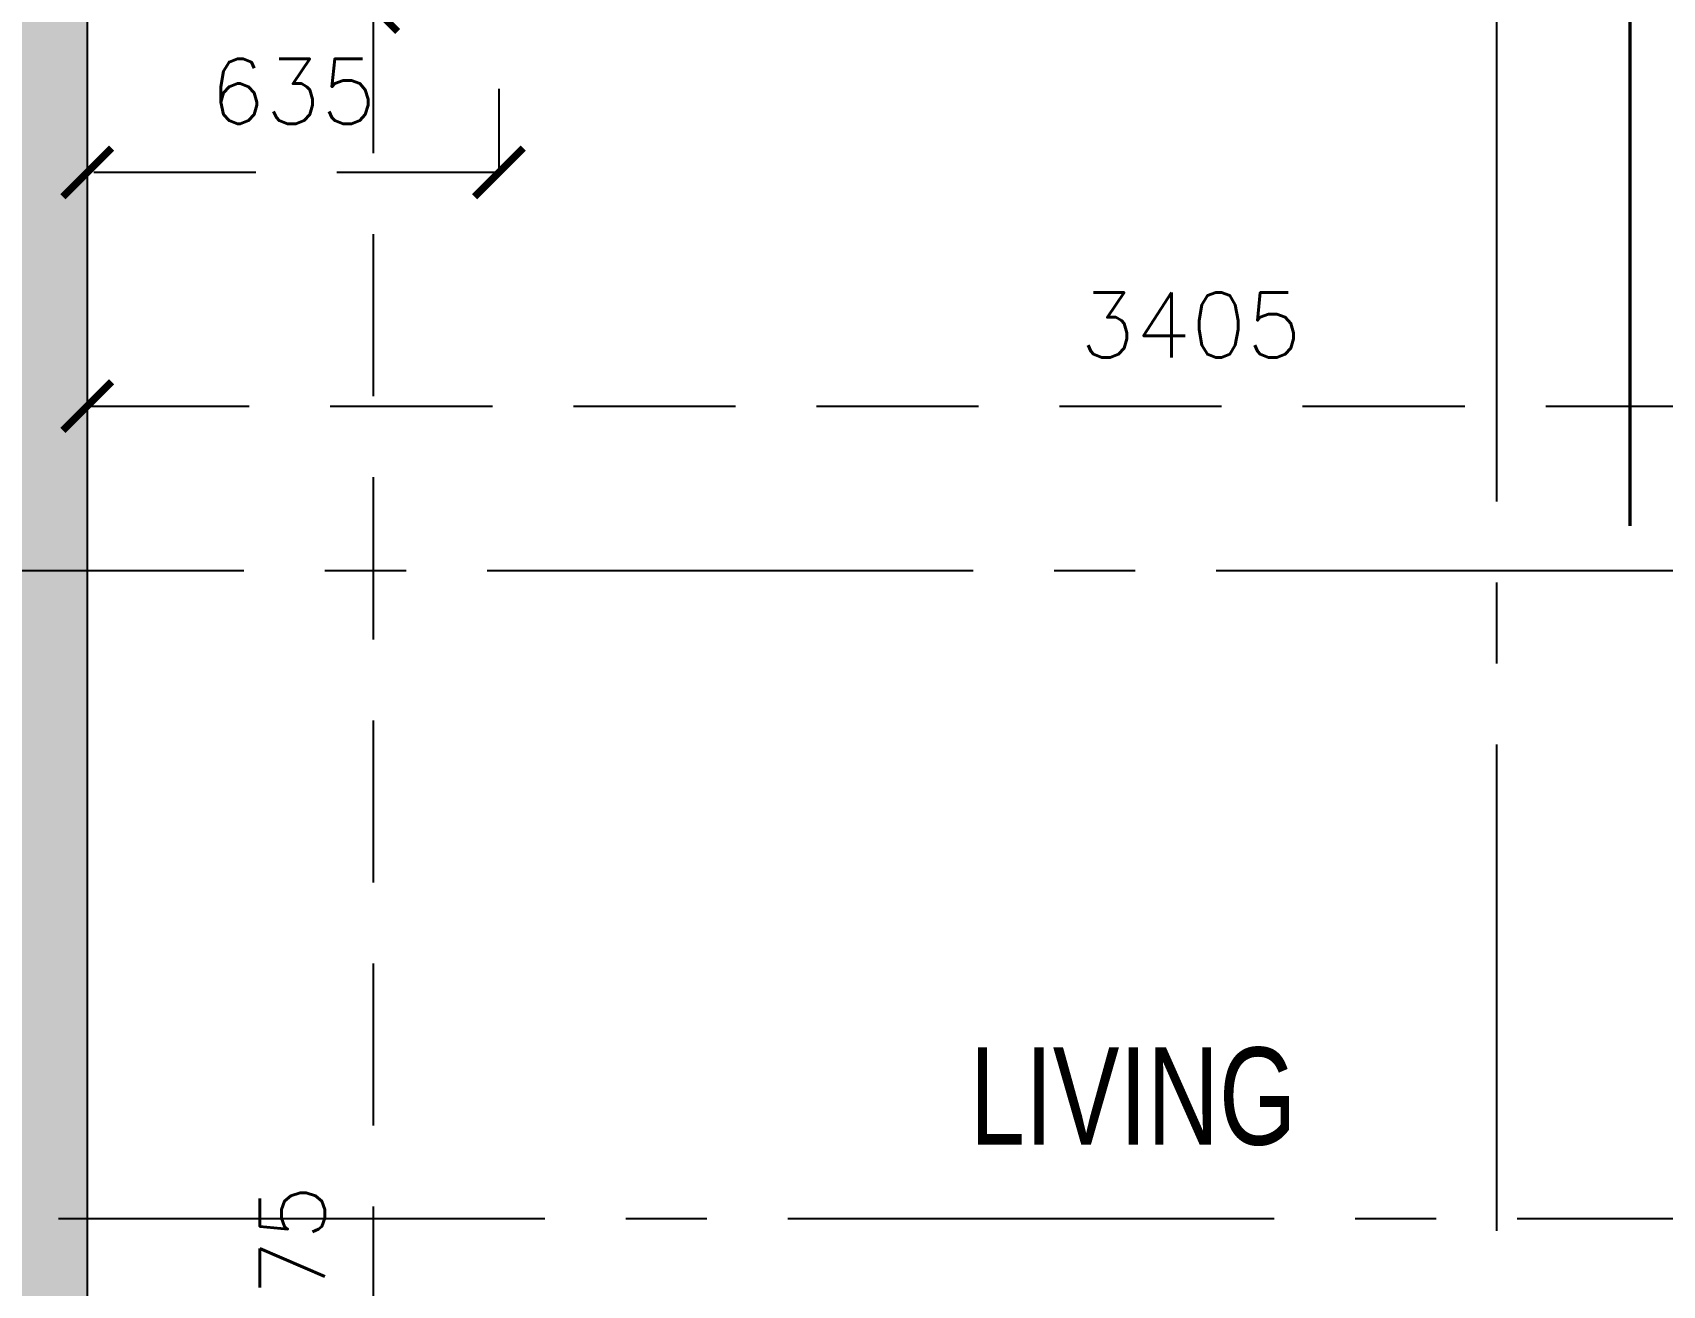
# Model space of a CAD drawing. Header units: millimetres. Extents: x 1124992 to 1258557, y -5767803 to -5695799.
# Drawn here: x 1202708 to 1205222, y -5704297 to -5702365 of the extents above; entities that cross this region are included whole.
import ezdxf

# ---------------------------------------------------------------- set-up
doc = ezdxf.new("R2010")
doc.units = ezdxf.units.MM
doc.header["$LTSCALE"] = 1000
doc.header["$MEASUREMENT"] = 0
for name, pattern in [('$1$AUDIT_D_120904163729-0', [0]), ('$36$HIDDEN', [0.375, 0.25, -0.125]), ('AUDIT_D_120904163729-0', [0]), ('T8(T9 IS SIMILAR) - DIMENSION & TEXTING$0$HIDDEN', [0.375, 0.25, -0.125]), ('T8_PROFILE SECTIONS$0$HIDDEN', [0.375, 0.25, -0.125]), ('T8_PROFILE SECTIONS$0$PHANTOM2', [1.25, 0.625, -0.125, 0.125, -0.125, 0.125, -0.125]), ('T8_REFUGE COLUMNS$0$CENTER2', [1.125, 0.75, -0.125, 0.125, -0.125])]:
    doc.linetypes.add(name, pattern=pattern)
doc.layers.get('0').update_dxf_attribs({"linetype": 'AUDIT_D_120904163729-0'})
for name, color, linetype in [('$0$A-HATCH -160', 251, '$1$AUDIT_D_120904163729-0'), ('$21$A-DIMENSIONS', 2, '$36$HIDDEN'), ('T8(T9 IS SIMILAR) - DIMENSION & TEXTING$0$A-DIMENSIONS', 2, 'T8(T9 IS SIMILAR) - DIMENSION & TEXTING$0$HIDDEN'), ('T8_PROFILE SECTIONS$0$A-PROFILE SECTIONS', 81, 'T8_PROFILE SECTIONS$0$PHANTOM2'), ('T8_REFUGE COLUMNS$0$A-CENTERLINE', 193, 'T8_REFUGE COLUMNS$0$CENTER2'), ('T8_REFUGE COLUMNS$0$A-RCC COLS', 3, 'Continuous'), ('T8_TYPICAL COLUMNS$0$A-RCC COLS', 3, 'Continuous')]:
    doc.layers.add(name, color=color, linetype=linetype)
doc.layers.add('T8(T9 IS SIMILAR) - DIMENSION & TEXTING$0$a-Text', color=4, linetype='Continuous', lineweight=0)
doc.layers.add('T8(T9 IS SIMILAR)$0$D&W', color=8, linetype='Continuous', lineweight=25)
doc.layers.add('T8_REFUGE COLUMNS$1$COL-HATCH', color=7, linetype='Continuous', lineweight=25, true_color=0xa3a3a3)
doc.styles.add('T8(T9 IS SIMILAR) - DIMENSION & TEXTING$0$ARIAL ARROW', font='swisscl.ttf')
doc.styles.add('T8(T9 IS SIMILAR) - DIMENSION & TEXTING$0$Romans 1', font='romans.shx', dxfattribs={"height": 100})
doc.dimstyles.new('T8(T9 IS SIMILAR) - DIMENSION & TEXTING$0$ALPINE S', dxfattribs={"dimscale": 0, "dimtxt": 100, "dimasz": 75, "dimexe": 0, "dimexo": 0, "dimgap": 75, "dimtad": 1, "dimdec": 0, "dimzin": 0, "dimdsep": 46, "dimtxsty": 'T8(T9 IS SIMILAR) - DIMENSION & TEXTING$0$Romans 1', "dimblk": 'T8(T9 IS SIMILAR) - DIMENSION & TEXTING$0$_ArchTick', "dimcen": 0.09, "dimclrd": 256, "dimclre": 256, "dimclrt": 7, "dimadec": 0, "dimazin": 0, "dimtfac": 1, "dimtdec": 0, "dimtofl": 0, "dimtmove": 1, "dimatfit": 0, "dimldrblk": 'T8(T9 IS SIMILAR) - DIMENSION & TEXTING$0$_Open90', "dimfxl": 1, "dimtolj": 1, "dimtzin": 0, "dimarcsym": 0})

# ---------------------------------------------------------------- blocks, each defined once
blk = doc.blocks.new('T8(T9 IS SIMILAR) - DIMENSION & TEXTING$0$_ArchTick')
at = {"color": 0, "linetype": 'ByBlock', "const_width": 0.15}
blk.add_lwpolyline([(-0.5, -0.5), (0.5, 0.5)], dxfattribs=at)
blk = doc.blocks.new('*D508')
at = {"layer": 'T8(T9 IS SIMILAR) - DIMENSION & TEXTING$0$A-DIMENSIONS', "linetype": 'T8(T9 IS SIMILAR) - DIMENSION & TEXTING$0$HIDDEN', "lineweight": -2, "transparency": 16777216}
for p, q in [((1202792.3, -5702722.3), (1202792.3, -5702940.9)), ((1206197.3, -5702722.3), (1206197.3, -5702940.9))]:
    blk.add_line(p, q, dxfattribs=at)
at = {"layer": 'T8(T9 IS SIMILAR) - DIMENSION & TEXTING$0$A-DIMENSIONS', "lineweight": -2, "transparency": 16777216}
blk.add_line((1202792.3, -5702940.9), (1206197.3, -5702940.9), dxfattribs=at)
at = {"layer": 'T8(T9 IS SIMILAR) - DIMENSION & TEXTING$0$A-DIMENSIONS', "linetype": 'ByBlock', "lineweight": -2, "transparency": 16777216, "xscale": 75, "yscale": 75, "zscale": 75, "rotation": 180}
blk.add_blockref('T8(T9 IS SIMILAR) - DIMENSION & TEXTING$0$_ArchTick', (1202792.3, -5702940.9), dxfattribs=at)
at = {"layer": 'T8(T9 IS SIMILAR) - DIMENSION & TEXTING$0$A-DIMENSIONS', "linetype": 'ByBlock', "lineweight": -2, "transparency": 16777216, "xscale": 75, "yscale": 75, "zscale": 75}
blk.add_blockref('T8(T9 IS SIMILAR) - DIMENSION & TEXTING$0$_ArchTick', (1206197.3, -5702940.9), dxfattribs=at)
at = {"layer": 'T8(T9 IS SIMILAR) - DIMENSION & TEXTING$0$A-DIMENSIONS', "color": 7, "linetype": 'ByBlock', "transparency": 16777216, "insert": (1204494.8, -5702815.9), "char_height": 100, "attachment_point": 5, "style": 'T8(T9 IS SIMILAR) - DIMENSION & TEXTING$0$Romans 1'}
blk.add_mtext('\\A1;3405', dxfattribs=at)
blk = doc.blocks.new('T8(T9 IS SIMILAR) - DIMENSION & TEXTING$0$_Open90')
at = {"color": 0, "linetype": 'ByBlock', "lineweight": -2}
for p, q in [((-0.5, 0.5), (0, 0)), ((0, 0), (-1, 0)), ((0, 0), (-0.5, -0.5))]:
    blk.add_line(p, q, dxfattribs=at)
blk = doc.blocks.new('*D445')
at = {"layer": 'T8(T9 IS SIMILAR) - DIMENSION & TEXTING$0$A-DIMENSIONS', "linetype": 'T8(T9 IS SIMILAR) - DIMENSION & TEXTING$0$HIDDEN', "lineweight": -2, "transparency": 16777216}
for p, q in [((1202792.3, -5702451.9), (1202792.3, -5702580.5)), ((1203427.3, -5702451.9), (1203427.3, -5702580.5))]:
    blk.add_line(p, q, dxfattribs=at)
at = {"layer": 'T8(T9 IS SIMILAR) - DIMENSION & TEXTING$0$A-DIMENSIONS', "lineweight": -2, "transparency": 16777216}
blk.add_line((1203427.3, -5702580.5), (1202792.3, -5702580.5), dxfattribs=at)
at = {"layer": 'T8(T9 IS SIMILAR) - DIMENSION & TEXTING$0$A-DIMENSIONS', "linetype": 'ByBlock', "lineweight": -2, "transparency": 16777216, "xscale": 75, "yscale": 75, "zscale": 75, "rotation": 180}
blk.add_blockref('T8(T9 IS SIMILAR) - DIMENSION & TEXTING$0$_ArchTick', (1202792.3, -5702580.5), dxfattribs=at)
at = {"layer": 'T8(T9 IS SIMILAR) - DIMENSION & TEXTING$0$A-DIMENSIONS', "linetype": 'ByBlock', "lineweight": -2, "transparency": 16777216, "xscale": 75, "yscale": 75, "zscale": 75}
blk.add_blockref('T8(T9 IS SIMILAR) - DIMENSION & TEXTING$0$_ArchTick', (1203427.3, -5702580.5), dxfattribs=at)
at = {"layer": 'T8(T9 IS SIMILAR) - DIMENSION & TEXTING$0$A-DIMENSIONS', "color": 7, "linetype": 'ByBlock', "transparency": 16777216, "insert": (1203109.8, -5702455.5), "char_height": 100, "attachment_point": 5, "style": 'T8(T9 IS SIMILAR) - DIMENSION & TEXTING$0$Romans 1'}
blk.add_mtext('\\A1;635', dxfattribs=at)
blk = doc.blocks.new('*D447')
at = {"layer": 'T8(T9 IS SIMILAR) - DIMENSION & TEXTING$0$A-DIMENSIONS', "linetype": 'T8(T9 IS SIMILAR) - DIMENSION & TEXTING$0$HIDDEN', "lineweight": -2, "transparency": 16777216}
for p, q in [((1203039.8, -5702325.8), (1203233.8, -5702325.8)), ((1202942.3, -5706300.9), (1203233.8, -5706300.9))]:
    blk.add_line(p, q, dxfattribs=at)
at = {"layer": 'T8(T9 IS SIMILAR) - DIMENSION & TEXTING$0$A-DIMENSIONS', "lineweight": -2, "transparency": 16777216}
blk.add_line((1203233.8, -5706300.9), (1203233.8, -5702325.8), dxfattribs=at)
at = {"layer": 'T8(T9 IS SIMILAR) - DIMENSION & TEXTING$0$A-DIMENSIONS', "linetype": 'ByBlock', "lineweight": -2, "transparency": 16777216, "xscale": 75, "yscale": 75, "zscale": 75}
for p, rotation in [((1203233.8, -5702325.8), 90), ((1203233.8, -5706300.9), 270)]:
    blk.add_blockref('T8(T9 IS SIMILAR) - DIMENSION & TEXTING$0$_ArchTick', p, dxfattribs=dict(at, rotation=rotation))
at = {"layer": 'T8(T9 IS SIMILAR) - DIMENSION & TEXTING$0$A-DIMENSIONS', "color": 7, "linetype": 'ByBlock', "transparency": 16777216, "insert": (1203108.8, -5704313.4), "char_height": 100, "attachment_point": 5, "rotation": 90, "style": 'T8(T9 IS SIMILAR) - DIMENSION & TEXTING$0$Romans 1'}
blk.add_mtext('\\A1;3975', dxfattribs=at)
blk = doc.blocks.new('T8_REFUGE COLUMNS')
at = {"layer": 'T8_REFUGE COLUMNS$1$COL-HATCH', "linetype": 'ByBlock'}
h = blk.add_hatch(color=256, dxfattribs=at)
h.dxf.hatch_style = 1
h.paths.add_polyline_path([(1202492.1, -5701089.9), (1202792.1, -5701089.9), (1202792.1, -5705299.9), (1202492.1, -5705299.9)])
at = {"layer": 'T8_REFUGE COLUMNS$0$A-CENTERLINE'}
for p, q in [((1204967.1, -5719963), (1204967.1, -5698299.6)), ((1214284.1, -5703194.9), (1182156.9, -5703194.9)), ((1218123.2, -5704194.9), (1182156.9, -5704194.9))]:
    blk.add_line(p, q, dxfattribs=at)
at = {"layer": 'T8_REFUGE COLUMNS$0$A-RCC COLS', "linetype": 'ByBlock'}
blk.add_lwpolyline([(1202492.1, -5701089.9), (1202792.1, -5701089.9), (1202792.1, -5705299.9), (1202492.1, -5705299.9)], close=True, dxfattribs=at)
blk = doc.blocks.new('T8_TYPICAL COLUMNS')
at = {"layer": 'T8_TYPICAL COLUMNS$0$A-RCC COLS', "linetype": 'ByBlock'}
blk.add_blockref('T8_REFUGE COLUMNS', (0, 0), dxfattribs=at)
blk = doc.blocks.new('T8(T9 IS SIMILAR)')
at = {"layer": 'T8(T9 IS SIMILAR)$0$D&W', "linetype": 'ByBlock'}
blk.add_blockref('T8_TYPICAL COLUMNS', (0, 0), dxfattribs=at)
blk = doc.blocks.new('T8_PROFILE SECTIONS$0$MH')
at = {"layer": 'T8_PROFILE SECTIONS$0$A-PROFILE SECTIONS', "linetype": 'T8_PROFILE SECTIONS$0$HIDDEN', "ltscale": 2}
h = blk.add_hatch(color=256, dxfattribs=at)
h.dxf.hatch_style = 1
h.paths.add_polyline_path([(1140339.1, -5697424.8), (1140519.9, -5697528.1), (1140339.1, -5697631.3)])
at = {"layer": 'T8_PROFILE SECTIONS$0$A-PROFILE SECTIONS', "linetype": 'T8_PROFILE SECTIONS$0$HIDDEN', "ltscale": 2, "const_width": 5}
blk.add_lwpolyline([(1140339.1, -5697424.8), (1140339.1, -5697424.8), (1140519.9, -5697528.1), (1140339.1, -5697631.3)], close=True, dxfattribs=at)
blk.add_lwpolyline([(1140339.1, -5697424.8), (1140339.1, -5700565.7)], dxfattribs=at)
blk = doc.blocks.new('PROFILE SECTION LINE T9')
at = {"layer": 'T8_PROFILE SECTIONS$0$A-PROFILE SECTIONS', "linetype": 'ByBlock', "xscale": -1}
blk.add_blockref('T8_PROFILE SECTIONS$0$MH', (1159793.3, 5709055.3, 0), dxfattribs=at)
blk = doc.blocks.new('T8(T9 IS SIMILAR) - DIMENSION & TEXTING')
at = {"layer": 'T8(T9 IS SIMILAR) - DIMENSION & TEXTING$0$a-Text', "style": 'T8(T9 IS SIMILAR) - DIMENSION & TEXTING$0$ARIAL ARROW'}
blk.add_text('LIVING', height=150, dxfattribs=at).set_placement((1204153.7, -5704080.4))
at = {"layer": 'T8(T9 IS SIMILAR) - DIMENSION & TEXTING$0$A-DIMENSIONS', "linetype": 'ByBlock'}
dim = blk.add_linear_dim(base=(1203233.8, -5702325.8), p1=(1202942.3, -5706300.9), p2=(1203039.8, -5702325.8), angle=270, dimstyle='T8(T9 IS SIMILAR) - DIMENSION & TEXTING$0$ALPINE S', override={"dimscale": 1, "dimfxl": 5, "dimarcsym": 1}, dxfattribs=at)
dim.commit()
dim.dimension.update_dxf_attribs({"geometry": '*D447', "text_midpoint": (1203108.8, -5704313.4)})
for base, p1, p2, picture, middle in [((1202792.3, -5702580.5), (1203427.3, -5702451.9), (1202792.3, -5702451.9, -0.1), '*D445', (1203109.8, -5702455.5)), ((1206197.3, -5702940.9), (1202792.3, -5702722.3, -0.1), (1206197.3, -5702722.3), '*D508', (1204494.8, -5702815.9))]:
    dim = blk.add_linear_dim(base=base, p1=p1, p2=p2, dimstyle='T8(T9 IS SIMILAR) - DIMENSION & TEXTING$0$ALPINE S', override={"dimscale": 1, "dimfxl": 5, "dimarcsym": 1}, dxfattribs=at)
    dim.commit()
    dim.dimension.update_dxf_attribs({"geometry": picture, "text_midpoint": middle})

msp = doc.modelspace()

# ---------------------------------------------------------------- block references
at = {"layer": '$21$A-DIMENSIONS', "linetype": 'ByBlock'}
msp.add_blockref('T8(T9 IS SIMILAR)', (0, 0), dxfattribs=at)

# ---------------------------------------------------------------- next in the draw order: block references
at = {"layer": '$0$A-HATCH -160', "linetype": 'ByBlock'}
msp.add_blockref('T8(T9 IS SIMILAR) - DIMENSION & TEXTING', (0, 0), dxfattribs=at)

# ---------------------------------------------------------------- next in the draw order: block references
at = {"layer": 'T8_PROFILE SECTIONS$0$A-PROFILE SECTIONS', "linetype": 'ByBlock'}
msp.add_blockref('PROFILE SECTION LINE T9', (1185718.17, -5711615.765, -0.024), dxfattribs=at)

doc.saveas('drawing.dxf')
